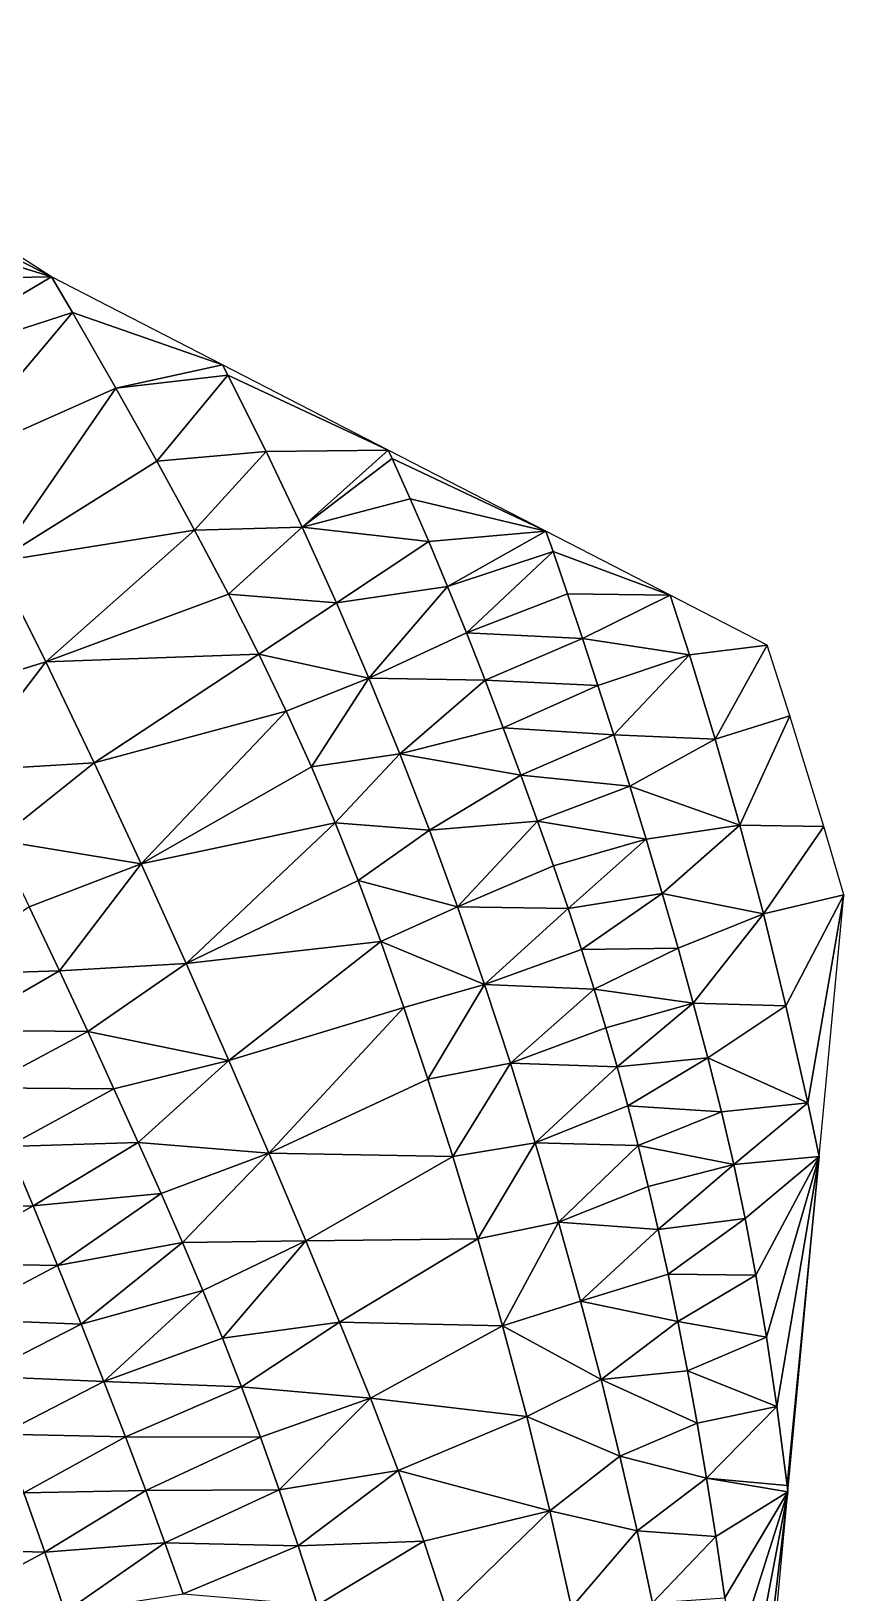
# Model space of a CAD drawing. Header units: metres. Extents: x 0 to 433, y 0 to 317.
# Drawn here: x 423.34 to 433.18, y 218.67 to 237.56 of the extents above; entities that cross this region are included whole.
import ezdxf

# ---------------------------------------------------------------- set-up
doc = ezdxf.new("R2010")
doc.units = ezdxf.units.M
doc.layers.add('TERRAIN_TIN', color=8, linetype='Continuous')

msp = doc.modelspace()

# ---------------------------------------------------------------- linework, layer by layer
at = {"layer": 'TERRAIN_TIN'}
for points in [[(423.59, 234.589, 38), (418.95, 237.558, 39), (419.677, 236.595, 39)], [(420.369, 235.591, 39), (423.59, 234.589, 38), (419.677, 236.595, 39)], [(420.369, 235.591, 39), (421.032, 234.545, 39), (423.59, 234.589, 38)], [(421.032, 234.545, 39), (421.673, 233.455, 39), (423.59, 234.589, 38)], [(421.673, 233.455, 39), (423.844, 234.155, 38), (423.59, 234.589, 38)], [(423.844, 234.155, 38), (425.66, 233.523, 37), (423.59, 234.589, 38)], [(422.299, 232.32, 39), (423.844, 234.155, 38), (421.673, 233.455, 39)], [(423.844, 234.155, 38), (422.299, 232.32, 39), (424.368, 233.243, 38)], [(423.844, 234.155, 38), (424.368, 233.243, 38), (425.66, 233.523, 37)], [(424.368, 233.243, 38), (425.724, 233.4, 37), (425.66, 233.523, 37)], [(425.66, 233.523, 37), (425.724, 233.4, 37), (427.663, 232.493, 36)], [(424.368, 233.243, 38), (422.299, 232.32, 39), (422.916, 231.141, 39)], [(424.864, 232.358, 38), (424.368, 233.243, 38), (422.916, 231.141, 39)], [(424.864, 232.358, 38), (425.724, 233.4, 37), (424.368, 233.243, 38)], [(424.864, 232.358, 38), (426.186, 232.476, 37), (425.724, 233.4, 37)], [(425.724, 233.4, 37), (426.186, 232.476, 37), (427.663, 232.493, 36)], [(426.186, 232.476, 37), (426.623, 231.559, 37), (427.663, 232.493, 36)], [(426.623, 231.559, 37), (427.711, 232.389, 36), (427.663, 232.493, 36)], [(427.711, 232.389, 36), (429.571, 231.511, 35), (427.663, 232.493, 36)], [(425.321, 231.522, 38), (424.864, 232.358, 38), (422.916, 231.141, 39)], [(426.186, 232.476, 37), (424.864, 232.358, 38), (425.321, 231.522, 38)], [(426.623, 231.559, 37), (426.186, 232.476, 37), (425.321, 231.522, 38)], [(427.711, 232.389, 36), (426.623, 231.559, 37), (427.931, 231.903, 36)], [(429.571, 231.511, 35), (427.711, 232.389, 36), (427.931, 231.903, 36)], [(426.623, 231.559, 37), (428.155, 231.386, 36), (427.931, 231.903, 36)], [(428.155, 231.386, 36), (429.571, 231.511, 35), (427.931, 231.903, 36)], [(425.73, 230.748, 38), (426.623, 231.559, 37), (425.321, 231.522, 38)], [(426.623, 231.559, 37), (425.73, 230.748, 38), (427.038, 230.645, 37)], [(428.155, 231.386, 36), (426.623, 231.559, 37), (427.038, 230.645, 37)], [(423.52, 229.932, 39), (425.321, 231.522, 38), (422.916, 231.141, 39)], [(423.52, 229.932, 39), (425.73, 230.748, 38), (425.321, 231.522, 38)], [(428.382, 230.843, 36), (428.155, 231.386, 36), (427.038, 230.645, 37)], [(429.571, 231.511, 35), (428.155, 231.386, 36), (428.382, 230.843, 36)], [(429.658, 231.265, 35), (429.571, 231.511, 35), (428.382, 230.843, 36)], [(429.571, 231.511, 35), (429.658, 231.265, 35), (431.076, 230.737, 34)], [(429.658, 231.265, 35), (428.382, 230.843, 36), (428.61, 230.281, 36)], [(429.834, 230.752, 35), (429.658, 231.265, 35), (428.61, 230.281, 36)], [(429.658, 231.265, 35), (429.834, 230.752, 35), (431.076, 230.737, 34)], [(422.067, 229.484, 40), (423.52, 229.932, 39), (422.916, 231.141, 39)], [(427.431, 229.733, 37), (428.382, 230.843, 36), (427.038, 230.645, 37)], [(428.382, 230.843, 36), (427.431, 229.733, 37), (428.61, 230.281, 36)], [(426.097, 230.026, 38), (425.73, 230.748, 38), (423.52, 229.932, 39)], [(425.73, 230.748, 38), (426.097, 230.026, 38), (427.038, 230.645, 37)], [(426.097, 230.026, 38), (427.431, 229.733, 37), (427.038, 230.645, 37)], [(430.014, 230.214, 35), (429.834, 230.752, 35), (428.61, 230.281, 36)], [(429.834, 230.752, 35), (430.014, 230.214, 35), (431.076, 230.737, 34)], [(430.014, 230.214, 35), (431.309, 230.016, 34), (431.076, 230.737, 34)], [(431.309, 230.016, 34), (432.247, 230.134, 33), (431.076, 230.737, 34)], [(427.431, 229.733, 37), (428.835, 229.709, 36), (428.61, 230.281, 36)], [(428.835, 229.709, 36), (430.014, 230.214, 35), (428.61, 230.281, 36)], [(430.014, 230.214, 35), (428.835, 229.709, 36), (430.2, 229.647, 35)], [(431.309, 230.016, 34), (430.014, 230.214, 35), (430.2, 229.647, 35)], [(432.247, 230.134, 33), (431.309, 230.016, 34), (431.621, 228.995, 34)], [(432.521, 229.277, 33), (432.247, 230.134, 33), (431.621, 228.995, 34)], [(422.067, 229.484, 40), (422.513, 228.615, 40), (423.52, 229.932, 39)], [(423.52, 229.932, 39), (422.513, 228.615, 40), (424.108, 228.709, 39)], [(426.097, 230.026, 38), (423.52, 229.932, 39), (424.108, 228.709, 39)], [(426.43, 229.336, 38), (426.097, 230.026, 38), (424.108, 228.709, 39)], [(426.43, 229.336, 38), (427.431, 229.733, 37), (426.097, 230.026, 38)], [(431.309, 230.016, 34), (430.2, 229.647, 35), (430.392, 229.05, 35)], [(431.621, 228.995, 34), (431.309, 230.016, 34), (430.392, 229.05, 35)], [(427.431, 229.733, 37), (426.43, 229.336, 38), (426.735, 228.661, 38)], [(427.806, 228.817, 37), (427.431, 229.733, 37), (426.735, 228.661, 38)], [(427.806, 228.817, 37), (428.835, 229.709, 36), (427.431, 229.733, 37)], [(429.055, 229.133, 36), (428.835, 229.709, 36), (427.806, 228.817, 37)], [(428.835, 229.709, 36), (429.055, 229.133, 36), (430.2, 229.647, 35)], [(430.2, 229.647, 35), (429.055, 229.133, 36), (430.392, 229.05, 35)], [(424.675, 227.487, 39), (426.43, 229.336, 38), (424.108, 228.709, 39)], [(426.43, 229.336, 38), (424.675, 227.487, 39), (426.735, 228.661, 38)], [(432.521, 229.277, 33), (431.621, 228.995, 34), (431.917, 227.955, 34)], [(432.934, 227.938, 33), (432.521, 229.277, 33), (431.917, 227.955, 34)], [(429.055, 229.133, 36), (427.806, 228.817, 37), (429.268, 228.562, 36)], [(429.055, 229.133, 36), (429.268, 228.562, 36), (430.392, 229.05, 35)], [(429.268, 228.562, 36), (430.588, 228.427, 35), (430.392, 229.05, 35)], [(430.588, 228.427, 35), (431.621, 228.995, 34), (430.392, 229.05, 35)], [(431.621, 228.995, 34), (430.588, 228.427, 35), (431.917, 227.955, 34)], [(422.513, 228.615, 40), (422.931, 227.775, 40), (424.108, 228.709, 39)], [(422.931, 227.775, 40), (424.675, 227.487, 39), (424.108, 228.709, 39)], [(427.023, 227.984, 38), (427.806, 228.817, 37), (426.735, 228.661, 38)], [(427.806, 228.817, 37), (427.023, 227.984, 38), (428.162, 227.897, 37)], [(429.268, 228.562, 36), (427.806, 228.817, 37), (428.162, 227.897, 37)], [(424.675, 227.487, 39), (427.023, 227.984, 38), (426.735, 228.661, 38)], [(429.471, 228.003, 36), (429.268, 228.562, 36), (428.162, 227.897, 37)], [(430.588, 228.427, 35), (429.268, 228.562, 36), (429.471, 228.003, 36)], [(430.588, 228.427, 35), (429.471, 228.003, 36), (430.784, 227.786, 35)], [(430.588, 228.427, 35), (430.784, 227.786, 35), (431.917, 227.955, 34)], [(427.023, 227.984, 38), (424.675, 227.487, 39), (425.219, 226.282, 39)], [(427.3, 227.285, 38), (427.023, 227.984, 38), (425.219, 226.282, 39)], [(427.023, 227.984, 38), (427.3, 227.285, 38), (428.162, 227.897, 37)], [(429.471, 228.003, 36), (428.162, 227.897, 37), (428.503, 226.968, 37)], [(429.471, 228.003, 36), (428.503, 226.968, 37), (429.662, 227.463, 36)], [(430.784, 227.786, 35), (429.471, 228.003, 36), (429.662, 227.463, 36)], [(431.917, 227.955, 34), (430.784, 227.786, 35), (430.979, 227.13, 35)], [(432.202, 226.884, 34), (431.917, 227.955, 34), (430.979, 227.13, 35)], [(432.934, 227.938, 33), (431.917, 227.955, 34), (432.202, 226.884, 34)], [(422.931, 227.775, 40), (423.322, 226.967, 40), (424.675, 227.487, 39)], [(428.162, 227.897, 37), (427.3, 227.285, 38), (428.503, 226.968, 37)], [(429.839, 226.948, 36), (430.784, 227.786, 35), (429.662, 227.463, 36)], [(430.784, 227.786, 35), (429.839, 226.948, 36), (430.979, 227.13, 35)], [(432.934, 227.938, 33), (432.202, 226.884, 34), (433.175, 227.113, 33)], [(424.675, 227.487, 39), (423.322, 226.967, 40), (423.688, 226.195, 40)], [(425.219, 226.282, 39), (424.675, 227.487, 39), (423.688, 226.195, 40)], [(428.503, 226.968, 37), (429.839, 226.948, 36), (429.662, 227.463, 36)], [(427.574, 226.547, 38), (427.3, 227.285, 38), (425.219, 226.282, 39)], [(427.3, 227.285, 38), (427.574, 226.547, 38), (428.503, 226.968, 37)], [(429.839, 226.948, 36), (430.003, 226.453, 36), (430.979, 227.13, 35)], [(430.003, 226.453, 36), (431.171, 226.467, 35), (430.979, 227.13, 35)], [(431.171, 226.467, 35), (432.202, 226.884, 34), (430.979, 227.13, 35)], [(432.202, 226.884, 34), (432.476, 225.769, 34), (433.175, 227.113, 33)], [(432.476, 225.769, 34), (432.742, 224.599, 34), (433.175, 227.113, 33)], [(432.742, 224.599, 34), (432.879, 223.949, 34), (433.175, 227.113, 33)], [(423.322, 226.967, 40), (422.137, 226.144, 41), (423.688, 226.195, 40)], [(427.574, 226.547, 38), (428.829, 226.028, 37), (428.503, 226.968, 37)], [(428.829, 226.028, 37), (429.839, 226.948, 36), (428.503, 226.968, 37)], [(429.839, 226.948, 36), (428.829, 226.028, 37), (430.003, 226.453, 36)], [(431.171, 226.467, 35), (431.355, 225.802, 35), (432.202, 226.884, 34)], [(432.202, 226.884, 34), (431.355, 225.802, 35), (432.476, 225.769, 34)], [(425.735, 225.111, 39), (427.574, 226.547, 38), (425.219, 226.282, 39)], [(427.854, 225.751, 38), (427.574, 226.547, 38), (425.735, 225.111, 39)], [(427.574, 226.547, 38), (427.854, 225.751, 38), (428.829, 226.028, 37)], [(428.829, 226.028, 37), (430.155, 225.974, 36), (430.003, 226.453, 36)], [(430.003, 226.453, 36), (430.155, 225.974, 36), (431.171, 226.467, 35)], [(430.155, 225.974, 36), (431.355, 225.802, 35), (431.171, 226.467, 35)], [(424.028, 225.46, 40), (425.219, 226.282, 39), (423.688, 226.195, 40)], [(424.028, 225.46, 40), (425.735, 225.111, 39), (425.219, 226.282, 39)], [(422.137, 226.144, 41), (422.446, 225.475, 41), (423.688, 226.195, 40)], [(422.446, 225.475, 41), (424.028, 225.46, 40), (423.688, 226.195, 40)], [(428.829, 226.028, 37), (427.854, 225.751, 38), (428.145, 224.884, 38)], [(429.142, 225.076, 37), (428.829, 226.028, 37), (428.145, 224.884, 38)], [(429.142, 225.076, 37), (430.155, 225.974, 36), (428.829, 226.028, 37)], [(430.155, 225.974, 36), (429.142, 225.076, 37), (430.298, 225.503, 36)], [(431.355, 225.802, 35), (430.155, 225.974, 36), (430.298, 225.503, 36)], [(427.854, 225.751, 38), (425.735, 225.111, 39), (426.219, 223.988, 39)], [(428.145, 224.884, 38), (427.854, 225.751, 38), (426.219, 223.988, 39)], [(430.433, 225.035, 36), (431.355, 225.802, 35), (430.298, 225.503, 36)], [(430.433, 225.035, 36), (431.53, 225.141, 35), (431.355, 225.802, 35)], [(431.355, 225.802, 35), (431.53, 225.141, 35), (432.476, 225.769, 34)], [(431.53, 225.141, 35), (432.742, 224.599, 34), (432.476, 225.769, 34)], [(429.142, 225.076, 37), (430.433, 225.035, 36), (430.298, 225.503, 36)], [(424.028, 225.46, 40), (422.446, 225.475, 41), (422.756, 224.781, 41)], [(424.345, 224.767, 40), (424.028, 225.46, 40), (422.756, 224.781, 41)], [(424.028, 225.46, 40), (424.345, 224.767, 40), (425.735, 225.111, 39)], [(431.53, 225.141, 35), (430.433, 225.035, 36), (430.563, 224.563, 36)], [(431.53, 225.141, 35), (430.563, 224.563, 36), (431.694, 224.49, 35)], [(431.53, 225.141, 35), (431.694, 224.49, 35), (432.742, 224.599, 34)], [(424.345, 224.767, 40), (424.64, 224.117, 40), (425.735, 225.111, 39)], [(425.735, 225.111, 39), (424.64, 224.117, 40), (426.219, 223.988, 39)], [(428.445, 223.949, 38), (429.142, 225.076, 37), (428.145, 224.884, 38)], [(429.441, 224.115, 37), (429.142, 225.076, 37), (428.445, 223.949, 38)], [(430.433, 225.035, 36), (429.142, 225.076, 37), (429.441, 224.115, 37)], [(430.563, 224.563, 36), (430.433, 225.035, 36), (429.441, 224.115, 37)], [(423.064, 224.07, 41), (424.345, 224.767, 40), (422.756, 224.781, 41)], [(423.064, 224.07, 41), (424.64, 224.117, 40), (424.345, 224.767, 40)], [(428.445, 223.949, 38), (428.145, 224.884, 38), (426.219, 223.988, 39)], [(430.687, 224.082, 36), (430.563, 224.563, 36), (429.441, 224.115, 37)], [(430.563, 224.563, 36), (430.687, 224.082, 36), (431.694, 224.49, 35)], [(431.694, 224.49, 35), (431.843, 223.85, 35), (432.742, 224.599, 34)], [(432.742, 224.599, 34), (431.843, 223.85, 35), (432.879, 223.949, 34)], [(430.687, 224.082, 36), (431.843, 223.85, 35), (431.694, 224.49, 35)], [(423.064, 224.07, 41), (421.858, 223.314, 42), (423.367, 223.351, 41)], [(424.64, 224.117, 40), (423.064, 224.07, 41), (423.367, 223.351, 41)], [(424.64, 224.117, 40), (423.367, 223.351, 41), (424.916, 223.501, 40)], [(424.64, 224.117, 40), (424.916, 223.501, 40), (426.219, 223.988, 39)], [(424.916, 223.501, 40), (425.176, 222.909, 40), (426.219, 223.988, 39)], [(425.176, 222.909, 40), (426.666, 222.93, 39), (426.219, 223.988, 39)], [(426.666, 222.93, 39), (428.445, 223.949, 38), (426.219, 223.988, 39)], [(429.441, 224.115, 37), (428.445, 223.949, 38), (428.747, 222.952, 38)], [(429.724, 223.153, 37), (429.441, 224.115, 37), (428.747, 222.952, 38)], [(429.724, 223.153, 37), (430.687, 224.082, 36), (429.441, 224.115, 37)], [(430.81, 223.585, 36), (430.687, 224.082, 36), (429.724, 223.153, 37)], [(430.687, 224.082, 36), (430.81, 223.585, 36), (431.843, 223.85, 35)], [(428.445, 223.949, 38), (426.666, 222.93, 39), (428.747, 222.952, 38)], [(431.843, 223.85, 35), (430.81, 223.585, 36), (430.931, 223.067, 36)], [(431.843, 223.85, 35), (430.931, 223.067, 36), (431.982, 223.199, 35)], [(432.879, 223.949, 34), (431.843, 223.85, 35), (431.982, 223.199, 35)], [(432.113, 222.512, 35), (432.879, 223.949, 34), (431.982, 223.199, 35)], [(432.113, 222.512, 35), (432.239, 221.762, 35), (432.879, 223.949, 34)], [(432.239, 221.762, 35), (432.364, 220.924, 35), (432.879, 223.949, 34)], [(432.364, 220.924, 35), (432.49, 219.971, 35), (432.879, 223.949, 34)], [(432.879, 223.949, 34), (432.49, 219.971, 35), (432.5, 219.893, 35)], [(423.367, 223.351, 41), (423.664, 222.632, 41), (424.916, 223.501, 40)], [(423.664, 222.632, 41), (425.176, 222.909, 40), (424.916, 223.501, 40)], [(430.81, 223.585, 36), (429.724, 223.153, 37), (430.931, 223.067, 36)], [(421.858, 223.314, 42), (422.146, 222.657, 42), (423.367, 223.351, 41)], [(422.146, 222.657, 42), (423.664, 222.632, 41), (423.367, 223.351, 41)], [(429.047, 221.902, 38), (429.724, 223.153, 37), (428.747, 222.952, 38)], [(429.99, 222.197, 37), (429.724, 223.153, 37), (429.047, 221.902, 38)], [(429.724, 223.153, 37), (429.99, 222.197, 37), (430.931, 223.067, 36)], [(430.931, 223.067, 36), (429.99, 222.197, 37), (431.051, 222.524, 36)], [(430.931, 223.067, 36), (431.051, 222.524, 36), (431.982, 223.199, 35)], [(431.051, 222.524, 36), (432.113, 222.512, 35), (431.982, 223.199, 35)], [(423.664, 222.632, 41), (423.951, 221.921, 41), (425.176, 222.909, 40)], [(423.951, 221.921, 41), (425.422, 222.328, 40), (425.176, 222.909, 40)], [(425.176, 222.909, 40), (425.422, 222.328, 40), (426.666, 222.93, 39)], [(425.422, 222.328, 40), (425.66, 221.75, 40), (426.666, 222.93, 39)], [(426.666, 222.93, 39), (425.66, 221.75, 40), (427.076, 221.947, 39)], [(426.666, 222.93, 39), (427.076, 221.947, 39), (428.747, 222.952, 38)], [(427.076, 221.947, 39), (429.047, 221.902, 38), (428.747, 222.952, 38)], [(422.432, 221.982, 42), (423.664, 222.632, 41), (422.146, 222.657, 42)], [(423.664, 222.632, 41), (422.432, 221.982, 42), (423.951, 221.921, 41)], [(429.99, 222.197, 37), (431.169, 221.954, 36), (431.051, 222.524, 36)], [(431.169, 221.954, 36), (432.113, 222.512, 35), (431.051, 222.524, 36)], [(431.169, 221.954, 36), (432.239, 221.762, 35), (432.113, 222.512, 35)], [(424.225, 221.228, 41), (425.422, 222.328, 40), (423.951, 221.921, 41)], [(425.422, 222.328, 40), (424.225, 221.228, 41), (425.66, 221.75, 40)], [(430.238, 221.252, 37), (429.99, 222.197, 37), (429.047, 221.902, 38)], [(431.169, 221.954, 36), (429.99, 222.197, 37), (430.238, 221.252, 37)], [(423.951, 221.921, 41), (422.432, 221.982, 42), (422.714, 221.291, 42)], [(424.225, 221.228, 41), (423.951, 221.921, 41), (422.714, 221.291, 42)], [(427.076, 221.947, 39), (425.66, 221.75, 40), (425.89, 221.162, 40)], [(427.448, 221.027, 39), (427.076, 221.947, 39), (425.89, 221.162, 40)], [(427.448, 221.027, 39), (429.047, 221.902, 38), (427.076, 221.947, 39)], [(431.286, 221.355, 36), (431.169, 221.954, 36), (430.238, 221.252, 37)], [(431.169, 221.954, 36), (431.286, 221.355, 36), (432.239, 221.762, 35)], [(425.66, 221.75, 40), (424.225, 221.228, 41), (425.89, 221.162, 40)], [(427.448, 221.027, 39), (429.34, 220.803, 38), (429.047, 221.902, 38)], [(429.34, 220.803, 38), (430.238, 221.252, 37), (429.047, 221.902, 38)], [(432.239, 221.762, 35), (431.286, 221.355, 36), (432.364, 220.924, 35)], [(431.402, 220.723, 36), (431.286, 221.355, 36), (430.238, 221.252, 37)], [(431.286, 221.355, 36), (431.402, 220.723, 36), (432.364, 220.924, 35)], [(422.989, 220.589, 42), (424.225, 221.228, 41), (422.714, 221.291, 42)], [(424.225, 221.228, 41), (422.989, 220.589, 42), (424.485, 220.558, 41)], [(424.225, 221.228, 41), (424.485, 220.558, 41), (425.89, 221.162, 40)], [(424.485, 220.558, 41), (426.118, 220.555, 40), (425.89, 221.162, 40)], [(426.118, 220.555, 40), (427.448, 221.027, 39), (425.89, 221.162, 40)], [(429.34, 220.803, 38), (430.467, 220.325, 37), (430.238, 221.252, 37)], [(430.467, 220.325, 37), (431.402, 220.723, 36), (430.238, 221.252, 37)], [(427.448, 221.027, 39), (426.118, 220.555, 40), (426.346, 219.916, 40)], [(427.786, 220.15, 39), (427.448, 221.027, 39), (426.346, 219.916, 40)], [(429.34, 220.803, 38), (427.448, 221.027, 39), (427.786, 220.15, 39)], [(429.34, 220.803, 38), (427.786, 220.15, 39), (429.62, 219.665, 38)], [(430.467, 220.325, 37), (429.34, 220.803, 38), (429.62, 219.665, 38)], [(432.364, 220.924, 35), (431.402, 220.723, 36), (431.515, 220.057, 36)], [(432.49, 219.971, 35), (432.364, 220.924, 35), (431.515, 220.057, 36)], [(424.485, 220.558, 41), (422.989, 220.589, 42), (423.255, 219.879, 42)], [(431.402, 220.723, 36), (430.467, 220.325, 37), (431.515, 220.057, 36)], [(424.485, 220.558, 41), (423.255, 219.879, 42), (424.731, 219.909, 41)], [(424.485, 220.558, 41), (424.731, 219.909, 41), (426.118, 220.555, 40)], [(426.118, 220.555, 40), (424.731, 219.909, 41), (426.346, 219.916, 40)], [(430.675, 219.423, 37), (430.467, 220.325, 37), (429.62, 219.665, 38)], [(430.467, 220.325, 37), (430.675, 219.423, 37), (431.515, 220.057, 36)], [(427.786, 220.15, 39), (426.346, 219.916, 40), (426.576, 219.239, 40)], [(428.094, 219.297, 39), (427.786, 220.15, 39), (426.576, 219.239, 40)], [(427.786, 220.15, 39), (428.094, 219.297, 39), (429.62, 219.665, 38)], [(430.675, 219.423, 37), (431.627, 219.354, 36), (431.515, 220.057, 36)], [(431.515, 220.057, 36), (431.627, 219.354, 36), (432.5, 219.893, 35)], [(432.49, 219.971, 35), (431.515, 220.057, 36), (432.5, 219.893, 35)], [(423.255, 219.879, 42), (422.174, 219.198, 43), (423.51, 219.163, 42)], [(424.731, 219.909, 41), (423.255, 219.879, 42), (423.51, 219.163, 42)], [(424.963, 219.278, 41), (424.731, 219.909, 41), (423.51, 219.163, 42)], [(424.731, 219.909, 41), (424.963, 219.278, 41), (426.346, 219.916, 40)], [(426.346, 219.916, 40), (424.963, 219.278, 41), (426.576, 219.239, 40)], [(431.627, 219.354, 36), (431.736, 218.61, 36), (432.5, 219.893, 35)], [(431.736, 218.61, 36), (431.842, 217.826, 36), (432.5, 219.893, 35)], [(431.842, 217.826, 36), (431.946, 217.003, 36), (432.5, 219.893, 35)], [(431.946, 217.003, 36), (432.049, 216.148, 36), (432.5, 219.893, 35)], [(432.049, 216.148, 36), (432.104, 215.66, 36), (432.5, 219.893, 35)], [(428.094, 219.297, 39), (428.374, 218.451, 39), (429.62, 219.665, 38)], [(428.374, 218.451, 39), (429.881, 218.494, 38), (429.62, 219.665, 38)], [(429.881, 218.494, 38), (430.675, 219.423, 37), (429.62, 219.665, 38)], [(423.754, 218.439, 42), (424.963, 219.278, 41), (423.51, 219.163, 42)], [(423.754, 218.439, 42), (425.182, 218.659, 41), (424.963, 219.278, 41)], [(424.963, 219.278, 41), (425.182, 218.659, 41), (426.576, 219.239, 40)], [(426.807, 218.523, 40), (428.094, 219.297, 39), (426.576, 219.239, 40)], [(428.374, 218.451, 39), (428.094, 219.297, 39), (426.807, 218.523, 40)], [(430.675, 219.423, 37), (429.881, 218.494, 38), (430.861, 218.551, 37)], [(431.627, 219.354, 36), (430.675, 219.423, 37), (430.861, 218.551, 37)], [(431.736, 218.61, 36), (431.627, 219.354, 36), (430.861, 218.551, 37)], [(422.174, 219.198, 43), (422.401, 218.569, 43), (423.51, 219.163, 42)], [(422.401, 218.569, 43), (423.754, 218.439, 42), (423.51, 219.163, 42)], [(425.182, 218.659, 41), (426.807, 218.523, 40), (426.576, 219.239, 40)]]:
    msp.add_3dface(points, dxfattribs=at)

doc.saveas('drawing.dxf')
